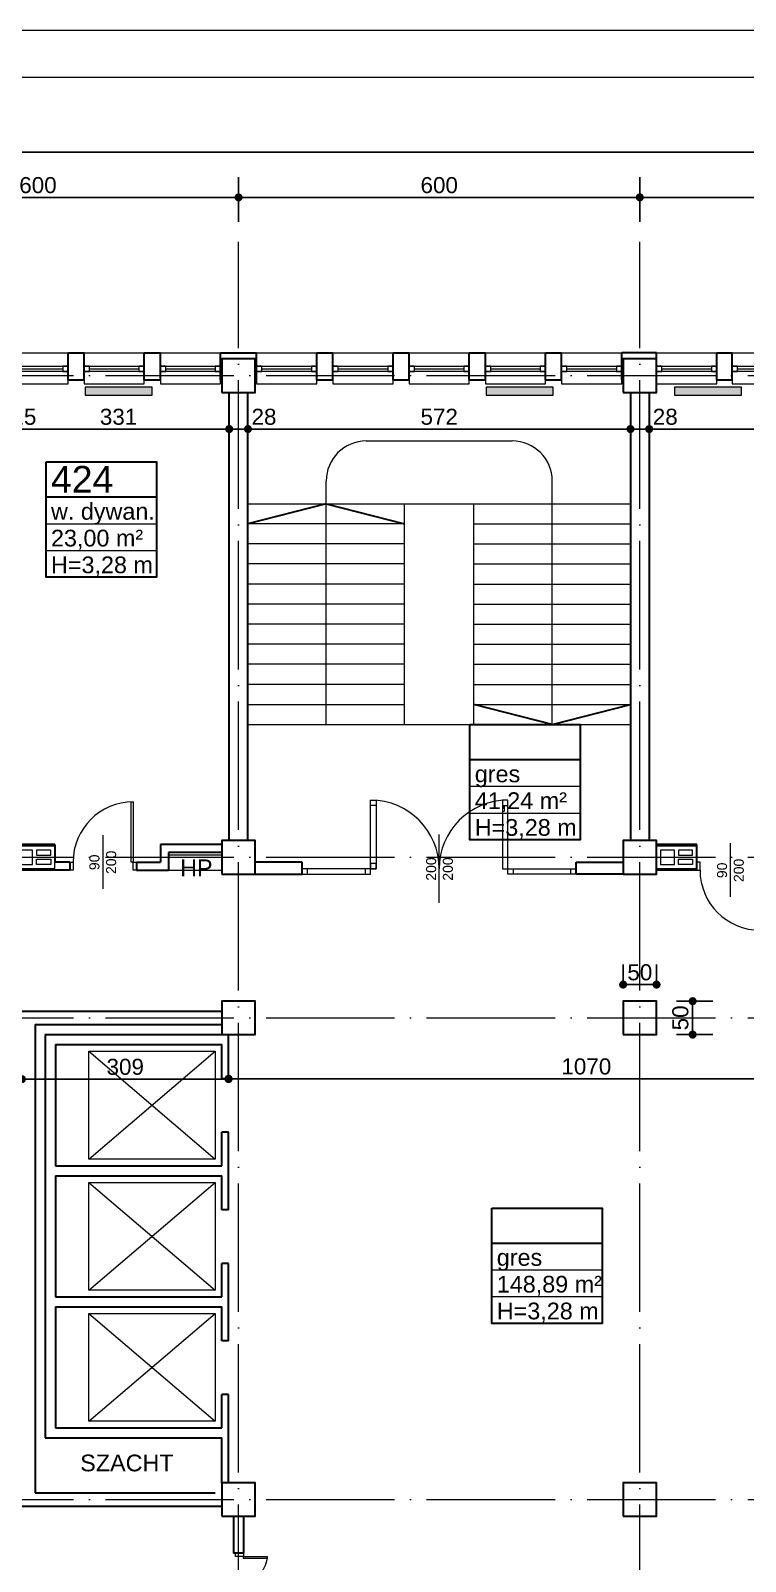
# Model space of a CAD drawing. Header units: millimetres. Extents: x 54 to 8480, y -22812 to 17434.
# Drawn here: x 3722 to 4790, y 6086 to 8374 of the extents above; entities that cross this region are included whole.
import ezdxf

# ---------------------------------------------------------------- set-up
doc = ezdxf.new("R2010")
doc.units = ezdxf.units.MM
doc.linetypes.add('ACAD_ISO04W100', pattern=[30, 24, -3, 0, -3])
doc.layers.add('grzejniki', color=104, linetype='Continuous')
doc.layers.add('TABELKI PO UWAGACH', color=5, linetype='Continuous')
for name, color, linetype, lineweight in [('osie', 132, 'ACAD_ISO04W100', 0), ('PLATFORMA', 7, 'Continuous', 0), ('STOLARKA', 97, 'Continuous', 0), ('tabelki', 151, 'Continuous', 0), ('wymiary', 150, 'Continuous', 0)]:
    doc.layers.add(name, color=color, linetype=linetype, lineweight=lineweight)
doc.styles.get("Standard").update_dxf_attribs({"font": 'arial.ttf'})
doc.dimstyles.new('ISO-25', dxfattribs={"dimtxt": 24, "dimasz": 12, "dimexe": 30, "dimexo": 30, "dimgap": 6, "dimtad": 1, "dimdec": 0, "dimtxsty": 'Standard', "dimblk": 'DOT', "dimcen": 2.5, "dimadec": 0, "dimazin": 0, "dimtfac": 1, "dimtdec": 0, "dimtmove": 0, "dimatfit": 3, "dimldrblk": 'DOT', "dimfxl": 1, "dimarcsym": 0})

# ---------------------------------------------------------------- blocks, each defined once
blk = doc.blocks.new('A$C13771EA7')
at = {"color": 132, "linetype": 'ACAD_ISO04W100', "lineweight": 0, "ltscale": 8}
for p, q in [((2431, -2874), (2431, 166)), ((3031, -2874), (3031, 166)), ((-169, -34), (4311, -34)), ((-169, -754), (4311, -754)), ((-169, -994), (3231, -994)), ((-169, -1714), (3231, -1714))]:
    blk.add_line(p, q, dxfattribs=at)
blk = doc.blocks.new('A$C7B3675B4')
at = {"lineweight": 30}
for p, q in [((-589, 0), (-589, 670)), ((-561, 0), (-561, 670)), ((11, 670), (11, 0)), ((39, 670), (39, 0)), ((-444, 503.5), (-561, 473.5)), ((-444, 503.5), (-327, 473.5)), ((-106, 173.5), (-223, 203.5)), ((-106, 173.5), (11, 203.5)), ((-480, -32), (-550, -32)), ((-480, -50), (-480, -32)), ((-70, -50), (-70, -32)), ((-70, -32), (0, -32)), ((-550, -50), (-480, -50)), ((0, -50), (-70, -50))]:
    blk.add_line(p, q, dxfattribs=at)
at = {"lineweight": 0}
for p, q in [((-384, 597.5), (-166, 597.5)), ((-444, 173.5), (-444, 537.5)), ((-106, 173.5), (-106, 537.5)), ((-561, 503.5), (11, 503.5)), ((-327, 173.5), (-327, 502.9)), ((-223, 173.5), (-223, 502.9)), ((-327, 473.5), (-561, 473.5)), ((-223, 473.5), (11, 473.5)), ((-327, 443.5), (-561, 443.5)), ((-223, 443.5), (11, 443.5)), ((-327, 413.5), (-561, 413.5)), ((-223, 413.5), (11, 413.5)), ((-327, 383.5), (-561, 383.5)), ((-223, 383.5), (11, 383.5)), ((-327, 353.5), (-561, 353.5)), ((-223, 353.5), (11, 353.5)), ((-327, 323.5), (-561, 323.5)), ((-223, 323.5), (11, 323.5)), ((-327, 293.5), (-561, 293.5)), ((-223, 293.5), (11, 293.5)), ((-327, 263.5), (-561, 263.5)), ((-223, 263.5), (11, 263.5)), ((-327, 233.5), (-561, 233.5)), ((-223, 233.5), (11, 233.5)), ((-561, 203.5), (-327, 203.5)), ((-223, 203.5), (11, 203.5)), ((-561, 173.5), (11, 173.5))]:
    blk.add_line(p, q, dxfattribs=at)
for centre, start, end in [((-384, 537.5), 90, 180), ((-166, 537.5), 0, 90)]:
    blk.add_arc(centre, 60, start, end, dxfattribs=at)
blk = doc.blocks.new('A$C4DC22848')
at = {"layer": 'STOLARKA', "lineweight": 0}
for p, q in [((0, 0), (90, 0)), ((0, -40), (0, -46)), ((8, -24), (82, -24)), ((90, -46), (90, -40)), ((0, -46), (90, -46))]:
    blk.add_line(p, q, dxfattribs=at)
for points in [[(0, -20), (90, -20), (90, -28), (0, -28)], [(0, -28), (8, -28), (8, -20), (0, -20)], [(82, -28), (90, -28), (90, -20), (82, -20)]]:
    blk.add_lwpolyline(points, close=True, dxfattribs=at)
blk = doc.blocks.new('A$C4A7D7A23')
at = {"layer": 'STOLARKA', "lineweight": 0}
blk.add_line((-67.5, 62.5), (-67.5, -62.5), dxfattribs=at)
for points in [[(-130, 12), (-135, 12), (-135, 0), (-130, 0)], [(-127, 0), (-130, 0), (-130, -35), (-127, -35)], [(-5, 0), (-8, 0), (-8, -90), (-5, -90)], [(0, 12), (-5, 12), (-5, 0), (0, 0)]]:
    blk.add_lwpolyline(points, close=True, dxfattribs=at)
for centre, radius, start, end in [((-130, 0), 35, 270, 0), ((-5, 0), 90, 180, 270)]:
    blk.add_arc(centre, radius, start, end, dxfattribs=at)
blk = doc.blocks.new('A$C540E3C36')
at = {"layer": 'STOLARKA', "lineweight": 0}
blk.add_line((275, -93.2), (275, 9.2), dxfattribs=at)
for points in [[(172.5, -42), (172.5, 60.5), (180.5, 60.5), (180.5, -42)], [(377.5, -42), (377.5, 60.5), (369.5, 60.5), (369.5, -42)], [(70, -50), (172.5, -50), (172.5, -42), (70, -42)], [(164.5, -50), (172.5, -50), (172.5, -42), (164.5, -42)], [(172.5, -42), (180.5, -42), (180.5, -34), (172.5, -34)], [(480, -50), (377.5, -50), (377.5, -42), (480, -42)], [(385.5, -50), (377.5, -50), (377.5, -42), (385.5, -42)]]:
    blk.add_lwpolyline(points, close=True, dxfattribs=at)
at = {"layer": 'STOLARKA', "color": 7, "lineweight": 0}
for points in [[(172.5, 60.5), (180.5, 60.5), (180.5, 52.5), (172.5, 52.5)], [(377.5, 60.5), (369.5, 60.5), (369.5, 52.5), (377.5, 52.5)], [(70, -50), (78, -50), (78, -42), (70, -42)], [(480, -50), (472, -50), (472, -42), (480, -42)]]:
    blk.add_lwpolyline(points, close=True, dxfattribs=at)
at = {"layer": 'STOLARKA', "lineweight": 0}
for centre, start, end in [((172.5, -42), 0, 90), ((377.5, -42), 90, 180)]:
    blk.add_arc(centre, 102.5, start, end, dxfattribs=at)
at = {"layer": 'STOLARKA', "lineweight": 0, "insert": (255.4, -79.7), "char_height": 15, "width": 74.399, "attachment_point": 1, "rotation": 90}
blk.add_mtext('\\pxqc;200\\P200', dxfattribs=at)
blk = doc.blocks.new('A$C1D836454')
at = {"color": 82, "lineweight": 0}
for points in [[(0, -16.5), (60, -16.5), (60, 16.5), (0, 16.5)], [(6, -10.5), (27, -10.5), (27, 10.5), (6, 10.5)], [(33, 3), (54, 3), (54, 10.5), (33, 10.5)], [(33, -3), (54, -3), (54, -10.5), (33, -10.5)]]:
    blk.add_lwpolyline(points, close=True, dxfattribs=at)
blk = doc.blocks.new('_Dot')
at = {"color": 0, "linetype": 'ByBlock', "lineweight": -2}
blk.add_line((-0.5, 0), (-1, 0), dxfattribs=at)
at = {"color": 0, "linetype": 'ByBlock', "lineweight": 0, "const_width": 0.5}
blk.add_lwpolyline([(-0.25, 0, 1), (0.25, 0, 1)], format="xyb", close=True, dxfattribs=at)
blk = doc.blocks.new('*D92')
at = {"layer": 'Defpoints', "color": 0, "linetype": 'Continuous', "lineweight": 0}
for p in [(4032.6, 8125.2), (3432.6, 8058.7), (4032.6, 8058.7)]:
    blk.add_point(p, dxfattribs=at)
at = {"layer": 'wymiary', "color": 0, "linetype": 'Continuous', "lineweight": -2}
for p, q in [((3432.6, 8088.7), (3432.6, 8155.2)), ((4032.6, 8088.7), (4032.6, 8155.2)), ((3444.6, 8125.2), (4020.6, 8125.2))]:
    blk.add_line(p, q, dxfattribs=at)
at = {"layer": 'wymiary', "color": 0, "linetype": 'Continuous', "lineweight": -2, "xscale": 12, "yscale": 12, "zscale": 12, "rotation": 180}
blk.add_blockref('_Dot', (3432.6, 8125.2), dxfattribs=at)
at = {"layer": 'wymiary', "color": 0, "linetype": 'Continuous', "lineweight": -2, "xscale": 12, "yscale": 12, "zscale": 12}
blk.add_blockref('_Dot', (4032.6, 8125.2), dxfattribs=at)
at = {"layer": 'wymiary', "color": 0, "linetype": 'Continuous', "lineweight": 0, "insert": (3732.6, 8143.4), "char_height": 24, "attachment_point": 5}
blk.add_mtext('600', dxfattribs=at)
blk = doc.blocks.new('*D93')
at = {"layer": 'Defpoints', "color": 0, "linetype": 'Continuous', "lineweight": 0}
for p in [(4632.6, 8125.2), (4032.6, 8058.7), (4632.6, 8058.7)]:
    blk.add_point(p, dxfattribs=at)
at = {"layer": 'wymiary', "color": 0, "linetype": 'Continuous', "lineweight": -2}
for p, q in [((4032.6, 8088.7), (4032.6, 8155.2)), ((4632.6, 8088.7), (4632.6, 8155.2)), ((4044.6, 8125.2), (4620.6, 8125.2))]:
    blk.add_line(p, q, dxfattribs=at)
at = {"layer": 'wymiary', "color": 0, "linetype": 'Continuous', "lineweight": -2, "xscale": 12, "yscale": 12, "zscale": 12, "rotation": 180}
blk.add_blockref('_Dot', (4032.6, 8125.2), dxfattribs=at)
at = {"layer": 'wymiary', "color": 0, "linetype": 'Continuous', "lineweight": -2, "xscale": 12, "yscale": 12, "zscale": 12}
blk.add_blockref('_Dot', (4632.6, 8125.2), dxfattribs=at)
at = {"layer": 'wymiary', "color": 0, "linetype": 'Continuous', "lineweight": 0, "insert": (4332.6, 8143.4), "char_height": 24, "attachment_point": 5}
blk.add_mtext('600', dxfattribs=at)
blk = doc.blocks.new('*D94')
at = {"layer": 'Defpoints', "color": 0, "linetype": 'Continuous', "lineweight": 0}
for p in [(5112.6, 8125.2), (4632.6, 8058.7), (5112.6, 8058.7)]:
    blk.add_point(p, dxfattribs=at)
at = {"layer": 'wymiary', "color": 0, "linetype": 'Continuous', "lineweight": -2}
for p, q in [((4632.6, 8088.7), (4632.6, 8155.2)), ((5112.6, 8088.7), (5112.6, 8155.2)), ((4644.6, 8125.2), (5100.6, 8125.2))]:
    blk.add_line(p, q, dxfattribs=at)
at = {"layer": 'wymiary', "color": 0, "linetype": 'Continuous', "lineweight": -2, "xscale": 12, "yscale": 12, "zscale": 12, "rotation": 180}
blk.add_blockref('_Dot', (4632.6, 8125.2), dxfattribs=at)
at = {"layer": 'wymiary', "color": 0, "linetype": 'Continuous', "lineweight": -2, "xscale": 12, "yscale": 12, "zscale": 12}
blk.add_blockref('_Dot', (5112.6, 8125.2), dxfattribs=at)
at = {"layer": 'wymiary', "color": 0, "linetype": 'Continuous', "lineweight": 0, "insert": (4872.6, 8143.4), "char_height": 24, "attachment_point": 5}
blk.add_mtext('480', dxfattribs=at)
blk = doc.blocks.new('*D87')
at = {"layer": 'Defpoints', "color": 0, "linetype": 'Continuous', "lineweight": 0}
for p in [(5743.6, 8192.8), (1601.6, 7892.7), (5743.6, 7892.7)]:
    blk.add_point(p, dxfattribs=at)
at = {"layer": 'wymiary', "color": 0, "linetype": 'Continuous', "lineweight": -2}
for p, q in [((1601.6, 7922.7), (1601.6, 8222.8)), ((5743.6, 7922.7), (5743.6, 8222.8)), ((1613.6, 8192.8), (5731.6, 8192.8))]:
    blk.add_line(p, q, dxfattribs=at)
at = {"layer": 'wymiary', "color": 0, "linetype": 'Continuous', "lineweight": -2, "xscale": 12, "yscale": 12, "zscale": 12, "rotation": 180}
blk.add_blockref('_Dot', (1601.6, 8192.8), dxfattribs=at)
at = {"layer": 'wymiary', "color": 0, "linetype": 'Continuous', "lineweight": -2, "xscale": 12, "yscale": 12, "zscale": 12}
blk.add_blockref('_Dot', (5743.6, 8192.8), dxfattribs=at)
at = {"layer": 'wymiary', "color": 0, "linetype": 'Continuous', "lineweight": 0, "insert": (3672.6, 8210.9), "char_height": 24, "attachment_point": 5}
blk.add_mtext('4142', dxfattribs=at)
blk = doc.blocks.new('*D338')
at = {"layer": 'Defpoints', "color": 0, "linetype": 'Continuous', "lineweight": 0}
for p in [(3672.6, 7852.7), (3687.6, 7852.7), (3687.6, 7778.9)]:
    blk.add_point(p, dxfattribs=at)
at = {"layer": 'wymiary', "color": 0, "linetype": 'Continuous', "lineweight": -2}
for p, q in [((3672.6, 7822.7), (3672.6, 7748.9)), ((3687.6, 7822.7), (3687.6, 7748.9)), ((3660.6, 7778.9), (3648.6, 7778.9)), ((3672.6, 7778.9), (3687.6, 7778.9)), ((3699.6, 7778.9), (3711.6, 7778.9))]:
    blk.add_line(p, q, dxfattribs=at)
at = {"layer": 'wymiary', "color": 0, "linetype": 'Continuous', "lineweight": -2, "xscale": 12, "yscale": 12, "zscale": 12}
blk.add_blockref('_Dot', (3672.6, 7778.9), dxfattribs=at)
at = {"layer": 'wymiary', "color": 0, "linetype": 'Continuous', "lineweight": -2, "xscale": 12, "yscale": 12, "zscale": 12, "rotation": 180}
blk.add_blockref('_Dot', (3687.6, 7778.9), dxfattribs=at)
at = {"layer": 'wymiary', "color": 0, "linetype": 'Continuous', "lineweight": 0, "insert": (3711.6, 7797.1), "char_height": 24, "attachment_point": 5}
blk.add_mtext('15', dxfattribs=at)
blk = doc.blocks.new('*D339')
at = {"layer": 'Defpoints', "color": 0, "linetype": 'Continuous', "lineweight": 0}
for p in [(3687.6, 7852.7), (4018.6, 7833.7), (4018.6, 7778.9)]:
    blk.add_point(p, dxfattribs=at)
at = {"layer": 'wymiary', "color": 0, "linetype": 'Continuous', "lineweight": -2}
for p, q in [((3687.6, 7822.7), (3687.6, 7748.9)), ((4018.6, 7803.7), (4018.6, 7748.9)), ((3699.6, 7778.9), (4006.6, 7778.9))]:
    blk.add_line(p, q, dxfattribs=at)
at = {"layer": 'wymiary', "color": 0, "linetype": 'Continuous', "lineweight": -2, "xscale": 12, "yscale": 12, "zscale": 12, "rotation": 180}
blk.add_blockref('_Dot', (3687.6, 7778.9), dxfattribs=at)
at = {"layer": 'wymiary', "color": 0, "linetype": 'Continuous', "lineweight": -2, "xscale": 12, "yscale": 12, "zscale": 12}
blk.add_blockref('_Dot', (4018.6, 7778.9), dxfattribs=at)
at = {"layer": 'wymiary', "color": 0, "linetype": 'Continuous', "lineweight": 0, "insert": (3853.1, 7797.1), "char_height": 24, "attachment_point": 5}
blk.add_mtext('331', dxfattribs=at)
blk = doc.blocks.new('*D340')
at = {"layer": 'Defpoints', "color": 0, "linetype": 'Continuous', "lineweight": 0}
for p in [(4018.6, 7833.7), (4046.6, 7833.7), (4046.6, 7778.9)]:
    blk.add_point(p, dxfattribs=at)
at = {"layer": 'wymiary', "color": 0, "linetype": 'Continuous', "lineweight": -2}
for p, q in [((4018.6, 7803.7), (4018.6, 7748.9)), ((4046.6, 7803.7), (4046.6, 7748.9)), ((4006.6, 7778.9), (3994.6, 7778.9)), ((4018.6, 7778.9), (4046.6, 7778.9)), ((4058.6, 7778.9), (4070.6, 7778.9))]:
    blk.add_line(p, q, dxfattribs=at)
at = {"layer": 'wymiary', "color": 0, "linetype": 'Continuous', "lineweight": -2, "xscale": 12, "yscale": 12, "zscale": 12}
blk.add_blockref('_Dot', (4018.6, 7778.9), dxfattribs=at)
at = {"layer": 'wymiary', "color": 0, "linetype": 'Continuous', "lineweight": -2, "xscale": 12, "yscale": 12, "zscale": 12, "rotation": 180}
blk.add_blockref('_Dot', (4046.6, 7778.9), dxfattribs=at)
at = {"layer": 'wymiary', "color": 0, "linetype": 'Continuous', "lineweight": 0, "insert": (4070.6, 7797.1), "char_height": 24, "attachment_point": 5}
blk.add_mtext('28', dxfattribs=at)
blk = doc.blocks.new('*D341')
at = {"layer": 'Defpoints', "color": 0, "linetype": 'Continuous', "lineweight": 0}
for p in [(4046.6, 7833.7), (4618.6, 7833.7), (4618.6, 7778.9)]:
    blk.add_point(p, dxfattribs=at)
at = {"layer": 'wymiary', "color": 0, "linetype": 'Continuous', "lineweight": -2}
for p, q in [((4046.6, 7803.7), (4046.6, 7748.9)), ((4618.6, 7803.7), (4618.6, 7748.9)), ((4058.6, 7778.9), (4606.6, 7778.9))]:
    blk.add_line(p, q, dxfattribs=at)
at = {"layer": 'wymiary', "color": 0, "linetype": 'Continuous', "lineweight": -2, "xscale": 12, "yscale": 12, "zscale": 12, "rotation": 180}
blk.add_blockref('_Dot', (4046.6, 7778.9), dxfattribs=at)
at = {"layer": 'wymiary', "color": 0, "linetype": 'Continuous', "lineweight": -2, "xscale": 12, "yscale": 12, "zscale": 12}
blk.add_blockref('_Dot', (4618.6, 7778.9), dxfattribs=at)
at = {"layer": 'wymiary', "color": 0, "linetype": 'Continuous', "lineweight": 0, "insert": (4332.6, 7797.1), "char_height": 24, "attachment_point": 5}
blk.add_mtext('572', dxfattribs=at)
blk = doc.blocks.new('*D342')
at = {"layer": 'Defpoints', "color": 0, "linetype": 'Continuous', "lineweight": 0}
for p in [(4618.6, 7833.7), (4646.6, 7833.7), (4646.6, 7778.9)]:
    blk.add_point(p, dxfattribs=at)
at = {"layer": 'wymiary', "color": 0, "linetype": 'Continuous', "lineweight": -2}
for p, q in [((4618.6, 7803.7), (4618.6, 7748.9)), ((4646.6, 7803.7), (4646.6, 7748.9)), ((4606.6, 7778.9), (4594.6, 7778.9)), ((4618.6, 7778.9), (4646.6, 7778.9)), ((4658.6, 7778.9), (4670.6, 7778.9))]:
    blk.add_line(p, q, dxfattribs=at)
at = {"layer": 'wymiary', "color": 0, "linetype": 'Continuous', "lineweight": -2, "xscale": 12, "yscale": 12, "zscale": 12}
blk.add_blockref('_Dot', (4618.6, 7778.9), dxfattribs=at)
at = {"layer": 'wymiary', "color": 0, "linetype": 'Continuous', "lineweight": -2, "xscale": 12, "yscale": 12, "zscale": 12, "rotation": 180}
blk.add_blockref('_Dot', (4646.6, 7778.9), dxfattribs=at)
at = {"layer": 'wymiary', "color": 0, "linetype": 'Continuous', "lineweight": 0, "insert": (4670.6, 7797.1), "char_height": 24, "attachment_point": 5}
blk.add_mtext('28', dxfattribs=at)
blk = doc.blocks.new('*D343')
at = {"layer": 'Defpoints', "color": 0, "linetype": 'Continuous', "lineweight": 0}
for p in [(4646.6, 7833.7), (5703.6, 7833.7), (5703.6, 7778.9)]:
    blk.add_point(p, dxfattribs=at)
at = {"layer": 'wymiary', "color": 0, "linetype": 'Continuous', "lineweight": -2}
for p, q in [((4646.6, 7803.7), (4646.6, 7748.9)), ((5703.6, 7803.7), (5703.6, 7748.9)), ((4658.6, 7778.9), (5691.6, 7778.9))]:
    blk.add_line(p, q, dxfattribs=at)
at = {"layer": 'wymiary', "color": 0, "linetype": 'Continuous', "lineweight": -2, "xscale": 12, "yscale": 12, "zscale": 12, "rotation": 180}
blk.add_blockref('_Dot', (4646.6, 7778.9), dxfattribs=at)
at = {"layer": 'wymiary', "color": 0, "linetype": 'Continuous', "lineweight": -2, "xscale": 12, "yscale": 12, "zscale": 12}
blk.add_blockref('_Dot', (5703.6, 7778.9), dxfattribs=at)
at = {"layer": 'wymiary', "color": 0, "linetype": 'Continuous', "lineweight": 0, "insert": (5175.1, 7797.1), "char_height": 24, "attachment_point": 5}
blk.add_mtext('1057', dxfattribs=at)
blk = doc.blocks.new('*D577')
at = {"layer": 'Defpoints', "color": 0, "linetype": 'Continuous', "lineweight": 0}
for p in [(3708.6, 6807.1), (4017.6, 6807.1), (4017.6, 6807.1)]:
    blk.add_point(p, dxfattribs=at)
at = {"layer": 'wymiary', "color": 0, "linetype": 'Continuous', "lineweight": -2}
blk.add_line((3720.6, 6807.1), (4005.6, 6807.1), dxfattribs=at)
at = {"layer": 'wymiary', "color": 0, "linetype": 'Continuous', "lineweight": -2, "xscale": 12, "yscale": 12, "zscale": 12, "rotation": 180}
blk.add_blockref('_Dot', (3708.6, 6807.1), dxfattribs=at)
at = {"layer": 'wymiary', "color": 0, "linetype": 'Continuous', "lineweight": -2, "xscale": 12, "yscale": 12, "zscale": 12}
blk.add_blockref('_Dot', (4017.6, 6807.1), dxfattribs=at)
at = {"layer": 'wymiary', "color": 0, "linetype": 'Continuous', "lineweight": 0, "insert": (3863.1, 6825.4), "char_height": 24, "attachment_point": 5}
blk.add_mtext('309', dxfattribs=at)
blk = doc.blocks.new('*D624')
at = {"layer": 'Defpoints', "color": 0, "linetype": 'Continuous', "lineweight": 0}
for p in [(4017.6, 6807.7), (5087.6, 6807.7), (5087.6, 6807.7)]:
    blk.add_point(p, dxfattribs=at)
at = {"layer": 'wymiary', "color": 0, "linetype": 'Continuous', "lineweight": -2}
blk.add_line((4029.6, 6807.7), (5075.6, 6807.7), dxfattribs=at)
at = {"layer": 'wymiary', "color": 0, "linetype": 'Continuous', "lineweight": -2, "xscale": 12, "yscale": 12, "zscale": 12, "rotation": 180}
blk.add_blockref('_Dot', (4017.6, 6807.7), dxfattribs=at)
at = {"layer": 'wymiary', "color": 0, "linetype": 'Continuous', "lineweight": -2, "xscale": 12, "yscale": 12, "zscale": 12}
blk.add_blockref('_Dot', (5087.6, 6807.7), dxfattribs=at)
at = {"layer": 'wymiary', "color": 0, "linetype": 'Continuous', "lineweight": 0, "insert": (4552.6, 6826), "char_height": 24, "attachment_point": 5}
blk.add_mtext('1070', dxfattribs=at)
blk = doc.blocks.new('A$C508466D2')
at = {"layer": 'grzejniki', "linetype": 'Continuous', "lineweight": 0}
blk.add_hatch(color=256, dxfattribs=at).paths.add_polyline_path([(-50, -12), (50, -12), (50, 0), (-50, 0)])
blk.add_lwpolyline([(-50, -12), (50, -12), (50, 0), (-50, 0)], close=True, dxfattribs=at)
blk = doc.blocks.new('*D804')
at = {"layer": 'Defpoints', "color": 0, "linetype": 'Continuous', "lineweight": 0}
for p in [(4657.6, 6948.5), (4607.6, 6923.7), (4657.6, 6923.7)]:
    blk.add_point(p, dxfattribs=at)
at = {"layer": 'wymiary', "color": 0, "linetype": 'Continuous', "lineweight": -2}
for p, q in [((4607.6, 6953.7), (4607.6, 6978.5)), ((4657.6, 6953.7), (4657.6, 6978.5)), ((4619.6, 6948.5), (4645.6, 6948.5))]:
    blk.add_line(p, q, dxfattribs=at)
at = {"layer": 'wymiary', "color": 0, "linetype": 'Continuous', "lineweight": -2, "xscale": 12, "yscale": 12, "zscale": 12, "rotation": 180}
blk.add_blockref('_Dot', (4607.6, 6948.5), dxfattribs=at)
at = {"layer": 'wymiary', "color": 0, "linetype": 'Continuous', "lineweight": -2, "xscale": 12, "yscale": 12, "zscale": 12}
blk.add_blockref('_Dot', (4657.6, 6948.5), dxfattribs=at)
at = {"layer": 'wymiary', "color": 0, "linetype": 'Continuous', "lineweight": 0, "insert": (4632.6, 6966.7), "char_height": 24, "attachment_point": 5}
blk.add_mtext('50', dxfattribs=at)
blk = doc.blocks.new('*D805')
at = {"layer": 'Defpoints', "color": 0, "linetype": 'Continuous', "lineweight": 0}
for p in [(4657.6, 6923.7), (4711.6, 6923.7), (4657.6, 6873.7)]:
    blk.add_point(p, dxfattribs=at)
at = {"layer": 'wymiary', "color": 0, "linetype": 'Continuous', "lineweight": -2}
for p, q in [((4687.6, 6923.7), (4741.6, 6923.7)), ((4711.6, 6885.7), (4711.6, 6911.7)), ((4687.6, 6873.7), (4741.6, 6873.7))]:
    blk.add_line(p, q, dxfattribs=at)
at = {"layer": 'wymiary', "color": 0, "linetype": 'Continuous', "lineweight": -2, "xscale": 12, "yscale": 12, "zscale": 12}
for p, rotation in [((4711.6, 6923.7), 90), ((4711.6, 6873.7), 270)]:
    blk.add_blockref('_Dot', p, dxfattribs=dict(at, rotation=rotation))
at = {"layer": 'wymiary', "color": 0, "linetype": 'Continuous', "lineweight": 0, "insert": (4693.3, 6898.7), "char_height": 24, "attachment_point": 5, "rotation": 90}
blk.add_mtext('50', dxfattribs=at)

msp = doc.modelspace()

# ---------------------------------------------------------------- linework, layer by layer
at = {"lineweight": 30}
for p, q in [((3777.6, 7892.7), (3801.6, 7892.7)), ((3777.6, 7852.7), (3777.6, 7892.7)), ((3801.6, 7852.7), (3801.6, 7892.7)), ((3891.6, 7892.7), (3915.6, 7892.7)), ((3891.6, 7852.7), (3891.6, 7892.7)), ((3915.6, 7852.7), (3915.6, 7892.7)), ((4005.6, 7852.7), (4005.6, 7892.7)), ((4005.6, 7892.7), (4059.6, 7892.7)), ((4059.6, 7852.7), (4059.6, 7892.7)), ((4149.6, 7852.7), (4149.6, 7892.7)), ((4149.6, 7892.7), (4173.6, 7892.7)), ((4173.6, 7852.7), (4173.6, 7892.7)), ((4263.6, 7892.7), (4287.6, 7892.7)), ((4263.6, 7852.7), (4263.6, 7892.7)), ((4287.6, 7852.7), (4287.6, 7892.7)), ((4377.6, 7892.7), (4401.6, 7892.7)), ((4377.6, 7852.7), (4377.6, 7892.7)), ((4401.6, 7852.7), (4401.6, 7892.7)), ((4491.6, 7892.7), (4515.6, 7892.7)), ((4491.6, 7852.7), (4491.6, 7892.7)), ((4515.6, 7852.7), (4515.6, 7892.7)), ((4605.6, 7852.7), (4605.6, 7892.7)), ((4657.6, 7892.7), (4605.6, 7892.7)), ((4657.6, 7852.7), (4657.6, 7892.7)), ((4747.6, 7852.7), (4747.6, 7892.7)), ((4747.6, 7892.7), (4770.6, 7892.7)), ((4770.6, 7852.7), (4770.6, 7892.7)), ((3777.6, 7852.7), (3801.6, 7852.7)), ((3891.6, 7852.7), (3915.6, 7852.7)), ((4005.6, 7852.7), (4007.6, 7852.7)), ((4059.6, 7852.7), (4057.6, 7852.7)), ((4149.6, 7852.7), (4173.6, 7852.7)), ((4263.6, 7852.7), (4287.6, 7852.7)), ((4377.6, 7852.7), (4401.6, 7852.7)), ((4491.6, 7852.7), (4515.6, 7852.7)), ((4605.6, 7852.7), (4607.6, 7852.7)), ((4747.6, 7852.7), (4770.6, 7852.7)), ((3757.6, 7157.7), (3687.6, 7157.7)), ((3757.6, 7157.7), (3757.6, 7131.7)), ((4007.6, 7157.7), (3915.6, 7157.7)), ((3915.6, 7157.7), (3915.6, 7131.7)), ((3915.6, 7157.7), (3915.6, 7131.7)), ((4007.6, 7145.7), (3927.6, 7145.7)), ((3927.6, 7145.7), (3927.6, 7119.7)), ((3927.6, 7145.7), (3927.6, 7119.7)), ((4717.6, 7157.7), (4657.6, 7157.7)), ((4717.6, 7119.7), (4717.6, 7157.7)), ((3780.1, 7119.7), (3457.6, 7119.7)), ((3780.1, 7131.7), (3757.6, 7131.7)), ((3780.1, 7131.7), (3780.1, 7119.7)), ((3880.1, 7131.7), (3915.6, 7131.7)), ((3880.1, 7131.7), (3880.1, 7119.7)), ((3880.1, 7119.7), (3927.6, 7119.7)), ((3915.6, 7119.7), (3927.6, 7119.7)), ((4717.6, 7119.7), (4657.6, 7119.7)), ((3696.6, 6908.7), (4007.6, 6908.7)), ((3728.6, 6888.7), (3728.6, 6188.7)), ((3728.6, 6888.7), (4007.6, 6888.7)), ((3743.6, 6873.7), (3743.6, 6270.7)), ((3743.6, 6873.7), (4007.6, 6873.7)), ((4017.6, 6807.7), (4017.6, 6873.7)), ((3758.6, 6858.7), (3758.6, 6677.7)), ((3758.6, 6858.7), (4007.6, 6858.7)), ((4007.6, 6807.7), (4007.6, 6858.7)), ((4017.6, 6807.7), (4007.6, 6807.7)), ((4007.6, 6677.7), (4007.6, 6727.7)), ((4017.6, 6727.7), (4007.6, 6727.7)), ((4017.6, 6611.7), (4017.6, 6727.7)), ((3758.6, 6677.7), (4007.6, 6677.7)), ((3758.6, 6662.7), (3758.6, 6481.7)), ((3758.6, 6662.7), (4007.6, 6662.7)), ((4007.6, 6611.7), (4007.6, 6662.7)), ((4017.6, 6611.7), (4007.6, 6611.7)), ((4007.6, 6481.7), (4007.6, 6531.7)), ((4017.6, 6531.7), (4007.6, 6531.7)), ((4017.6, 6415.7), (4017.6, 6531.7)), ((3758.6, 6481.7), (4007.6, 6481.7)), ((3758.6, 6466.7), (3758.6, 6285.7)), ((3758.6, 6466.7), (4007.6, 6466.7)), ((4007.6, 6415.7), (4007.6, 6466.7)), ((4017.6, 6415.7), (4007.6, 6415.7)), ((4007.6, 6285.7), (4007.6, 6335.7)), ((4017.6, 6335.7), (4007.6, 6335.7)), ((4017.6, 6203.7), (4017.6, 6335.7)), ((3743.6, 6270.7), (4007.6, 6270.7)), ((3758.6, 6285.7), (4007.6, 6285.7)), ((4007.6, 6203.7), (4007.6, 6270.7)), ((3728.6, 6188.7), (3997.6, 6188.7)), ((3696.6, 6168.7), (4007.6, 6168.7)), ((4025.1, 6153.7), (4025.1, 6098.7)), ((4040.1, 6153.7), (4040.1, 6098.7)), ((4040.1, 6098.7), (4025.1, 6098.7))]:
    msp.add_line(p, q, dxfattribs=at)
at = {"lineweight": 0}
for p, q in [((3808.6, 6848.7), (3997.6, 6687.7)), ((3808.6, 6687.7), (3997.6, 6848.7)), ((3808.6, 6652.7), (3997.6, 6491.7)), ((3808.6, 6491.7), (3997.6, 6652.7)), ((3808.6, 6456.7), (3997.6, 6295.7)), ((3808.6, 6295.7), (3997.6, 6456.7))]:
    msp.add_line(p, q, dxfattribs=at)
at = {"lineweight": 30}
for points in [[(4007.6, 7833.7), (4057.6, 7833.7), (4057.6, 7883.7), (4007.6, 7883.7)], [(4607.6, 7833.7), (4657.6, 7833.7), (4657.6, 7883.7), (4607.6, 7883.7)], [(4007.6, 7113.7), (4057.6, 7113.7), (4057.6, 7163.7), (4007.6, 7163.7)], [(4607.6, 7113.7), (4657.6, 7113.7), (4657.6, 7163.7), (4607.6, 7163.7)], [(4007.6, 6873.7), (4057.6, 6873.7), (4057.6, 6923.7), (4007.6, 6923.7)], [(4607.6, 6873.7), (4657.6, 6873.7), (4657.6, 6923.7), (4607.6, 6923.7)], [(4007.6, 6153.7), (4057.6, 6153.7), (4057.6, 6203.7), (4007.6, 6203.7)], [(4607.6, 6153.7), (4657.6, 6153.7), (4657.6, 6203.7), (4607.6, 6203.7)]]:
    msp.add_lwpolyline(points, close=True, dxfattribs=at)
at = {"lineweight": 0}
for points in [[(3808.6, 6848.7), (3997.6, 6848.7), (3997.6, 6687.7), (3808.6, 6687.7)], [(3808.6, 6652.7), (3997.6, 6652.7), (3997.6, 6491.7), (3808.6, 6491.7)], [(3808.6, 6456.7), (3997.6, 6456.7), (3997.6, 6295.7), (3808.6, 6295.7)]]:
    msp.add_lwpolyline(points, close=True, dxfattribs=at)
at = {"layer": 'PLATFORMA', "color": 7, "lineweight": 0}
for points in [[(917.8, 4639.5), (7011.6, 4639.5), (7011.6, 8374.5), (917.8, 8374.5)], [(1301.6, 4709.5), (6941.6, 4709.5), (6941.6, 8304.5), (1301.6, 8304.5)]]:
    msp.add_lwpolyline(points, close=True, dxfattribs=at)
at = {"layer": 'PLATFORMA', "color": 1, "linetype": 'Continuous', "lineweight": 0}
msp.add_lwpolyline([(4007.6, 7119.7), (4007.6, 7141.7), (3927.6, 7141.7), (3927.6, 7119.7)], close=True, dxfattribs=at)
at = {"layer": 'STOLARKA', "lineweight": 0}
for p, q in [((3830.1, 7091.7), (3830.1, 7171.7)), ((4767.6, 7159.7), (4767.6, 7079.7))]:
    msp.add_line(p, q, dxfattribs=at)
for points in [[(3875.1, 7131.7), (3872.1, 7131.7), (3872.1, 7221.7), (3875.1, 7221.7)], [(3785.1, 7119.7), (3780.1, 7119.7), (3780.1, 7131.7), (3785.1, 7131.7)], [(3880.1, 7119.7), (3875.1, 7119.7), (3875.1, 7131.7), (3880.1, 7131.7)], [(4722.6, 7131.7), (4717.6, 7131.7), (4717.6, 7119.7), (4722.6, 7119.7)]]:
    msp.add_lwpolyline(points, close=True, dxfattribs=at)
for centre, start, end in [((3875.1, 7131.7), 90, 180), ((4812.6, 7119.7), 180, 270)]:
    msp.add_arc(centre, 90, start, end, dxfattribs=at)
at = {"layer": 'TABELKI PO UWAGACH', "color": 30, "linetype": 'Continuous', "lineweight": 30}
for p, q in [((3744.9, 7677.4), (3909.8, 7677.4)), ((4378.5, 7284.9), (4543.4, 7284.9)), ((4411.4, 6562.1), (4576.3, 6562.1))]:
    msp.add_line(p, q, dxfattribs=at)
at = {"layer": 'TABELKI PO UWAGACH', "color": 30, "linetype": 'Continuous', "lineweight": 0}
for p, q in [((3744.9, 7637.4), (3909.8, 7637.4)), ((3744.9, 7597.4), (3909.8, 7597.4)), ((4378.5, 7244.9), (4543.4, 7244.9)), ((4378.5, 7204.9), (4543.4, 7204.9)), ((4411.4, 6522.1), (4576.3, 6522.1)), ((4411.4, 6482.1), (4576.3, 6482.1))]:
    msp.add_line(p, q, dxfattribs=at)
at = {"layer": 'TABELKI PO UWAGACH', "color": 30, "linetype": 'Continuous', "lineweight": 30}
for points in [[(3744.9, 7729.7), (3909.8, 7729.7), (3909.8, 7557.4), (3744.9, 7557.4)], [(4378.5, 7337.2), (4543.4, 7337.2), (4543.4, 7164.9), (4378.5, 7164.9)], [(4411.4, 6614.4), (4576.3, 6614.4), (4576.3, 6442.1), (4411.4, 6442.1)]]:
    msp.add_lwpolyline(points, close=True, dxfattribs=at)

# ---------------------------------------------------------------- block references
at = {"lineweight": 30}
msp.add_blockref('A$C7B3675B4', (4607.6, 7163.7), dxfattribs=at)
at = {"color": 7, "lineweight": 30}
for name, p in [('A$C540E3C36', (4057.6, 7163.7)), ('A$C1D836454', (4657.6, 7138.7))]:
    msp.add_blockref(name, p, dxfattribs=at)
at = {"color": 7, "lineweight": 30, "rotation": 359.9999999999884}
msp.add_blockref('A$C1D836454', (3697.6, 7138.7), dxfattribs=at)
at = {"lineweight": 30, "xscale": -1, "rotation": 90}
msp.add_blockref('A$C4A7D7A23', (4040.1, 5963.7), dxfattribs=at)
at = {"layer": 'grzejniki', "linetype": 'Continuous', "lineweight": 0}
for p in [(3853.3, 7841.7), (4453, 7841.7), (4734.6, 7841.7)]:
    msp.add_blockref('A$C508466D2', p, dxfattribs=at)
at = {"layer": 'osie', "lineweight": 30, "rotation": 359.9999999999884}
msp.add_blockref('A$C13771EA7', (1601.6, 7892.7), dxfattribs=at)
at = {"layer": 'STOLARKA', "lineweight": 30}
for p in [(3687.6, 7892.7), (3801.6, 7892.7), (3915.6, 7892.7), (4059.6, 7892.7), (4173.6, 7892.7), (4287.6, 7892.7), (4401.6, 7892.7), (4515.6, 7892.7), (4657.6, 7892.7), (4770.6, 7892.7)]:
    msp.add_blockref('A$C4DC22848', p, dxfattribs=at)

# ---------------------------------------------------------------- texts
at = {"layer": 'STOLARKA', "lineweight": 0, "char_height": 15, "width": 74.399, "rotation": 90}
for insert, attachment_point in [((3849.7, 7094), 7), ((4748, 7082), 1)]:
    msp.add_mtext('\\pxqc;90\\P200', dxfattribs=dict(at, insert=insert, attachment_point=attachment_point))
at = {"layer": 'tabelki', "color": 5, "linetype": 'Continuous', "lineweight": 0, "attachment_point": 1}
for s, insert, char_height, width in [('\\pxql;424', (3752.1, 7723.8), 40, 47.056), ('\\pxql;w. dywan.', (3752.1, 7668.4), 25, 194.396), ('\\pxql;23,00 m²', (3752.1, 7628.4), 25, 160.906), ('\\pxql;H=3,28 m', (3752.1, 7588.4), 25, 182.523), ('\\pxql;gres', (4385.8, 7275.9), 25, 194.396), ('\\pxql;41,24 m²', (4385.8, 7235.9), 25, 160.906), ('\\pxql;H=3,28 m', (4385.8, 7195.9), 25, 182.523), ('\\pxql;{\\C1;HP}', (3945.2, 7135.5), 25, 194.396), ('\\pxql;gres', (4418.7, 6553.1), 25, 194.396), ('\\pxql;148,89 m²', (4418.7, 6513.1), 25, 160.906), ('\\pxql;H=3,28 m', (4418.7, 6473.1), 25, 182.523), ('\\pxqc;SZACHT', (3842.1, 6245.9), 25, 47.056)]:
    msp.add_mtext(s, dxfattribs=dict(at, insert=insert, char_height=char_height, width=width))

# ---------------------------------------------------------------- dimensions: what is measured, and where the dimension line sits
at = {"layer": 'wymiary', "linetype": 'Continuous', "lineweight": 0}
for base, p1, p2, picture, middle in [((5743.6, 8192.8), (1601.6, 7892.7), (5743.6, 7892.7), '*D87', (3672.6, 8210.9)), ((4657.6, 6948.5), (4607.6, 6923.7), (4657.6, 6923.7), '*D804', (4632.6, 6966.7)), ((5087.6, 6807.7), (4017.6, 6807.7), (5087.6, 6807.7), '*D624', (4552.6, 6826))]:
    dim = msp.add_linear_dim(base=base, p1=p1, p2=p2, dimstyle='ISO-25', dxfattribs=at)
    dim.commit()
    dim.dimension.update_dxf_attribs({"geometry": picture, "text_midpoint": middle})
for base, p1, p2, picture, middle in [((4032.6, 8125.2), (3432.6, 8058.7), (4032.6, 8058.7), '*D92', (3732.6, 8143.4)), ((4632.6, 8125.2), (4032.6, 8058.7), (4632.6, 8058.7), '*D93', (4332.6, 8143.4)), ((5112.6, 8125.2), (4632.6, 8058.7), (5112.6, 8058.7), '*D94', (4872.6, 8143.4)), ((4018.6, 7778.9), (3687.6, 7852.7), (4018.6, 7833.7), '*D339', (3853.1, 7797.1)), ((4618.6, 7778.9), (4046.6, 7833.7), (4618.6, 7833.7), '*D341', (4332.6, 7797.1)), ((5703.6, 7778.9), (4646.6, 7833.7), (5703.6, 7833.7), '*D343', (5175.1, 7797.1)), ((4017.6, 6807.1), (3708.6, 6807.1), (4017.6, 6807.1), '*D577', (3863.1, 6825.4))]:
    dim = msp.add_linear_dim(base=base, p1=p1, p2=p2, dimstyle='ISO-25', override={"dimtmove": 1}, dxfattribs=at)
    dim.commit()
    dim.dimension.update_dxf_attribs({"geometry": picture, "text_midpoint": middle})
for base, p1, p2, picture, middle in [((3687.6, 7778.9), (3672.6, 7852.7), (3687.6, 7852.7), '*D338', (3711.6, 7778.9)), ((4046.6, 7778.9), (4018.6, 7833.7), (4046.6, 7833.7), '*D340', (4070.6, 7778.9)), ((4646.6, 7778.9), (4618.6, 7833.7), (4646.6, 7833.7), '*D342', (4670.6, 7778.9))]:
    dim = msp.add_linear_dim(base=base, p1=p1, p2=p2, dimstyle='ISO-25', override={"dimtmove": 1}, dxfattribs=at)
    dim.commit()
    dim.dimension.update_dxf_attribs({"geometry": picture, "text_midpoint": middle, "dimtype": 160})
dim = msp.add_linear_dim(base=(4711.6, 6923.7), p1=(4657.6, 6873.7), p2=(4657.6, 6923.7), angle=90, dimstyle='ISO-25', dxfattribs=at)
dim.commit()
dim.dimension.update_dxf_attribs({"geometry": '*D805', "text_midpoint": (4693.3, 6898.7)})

doc.saveas('drawing.dxf')
